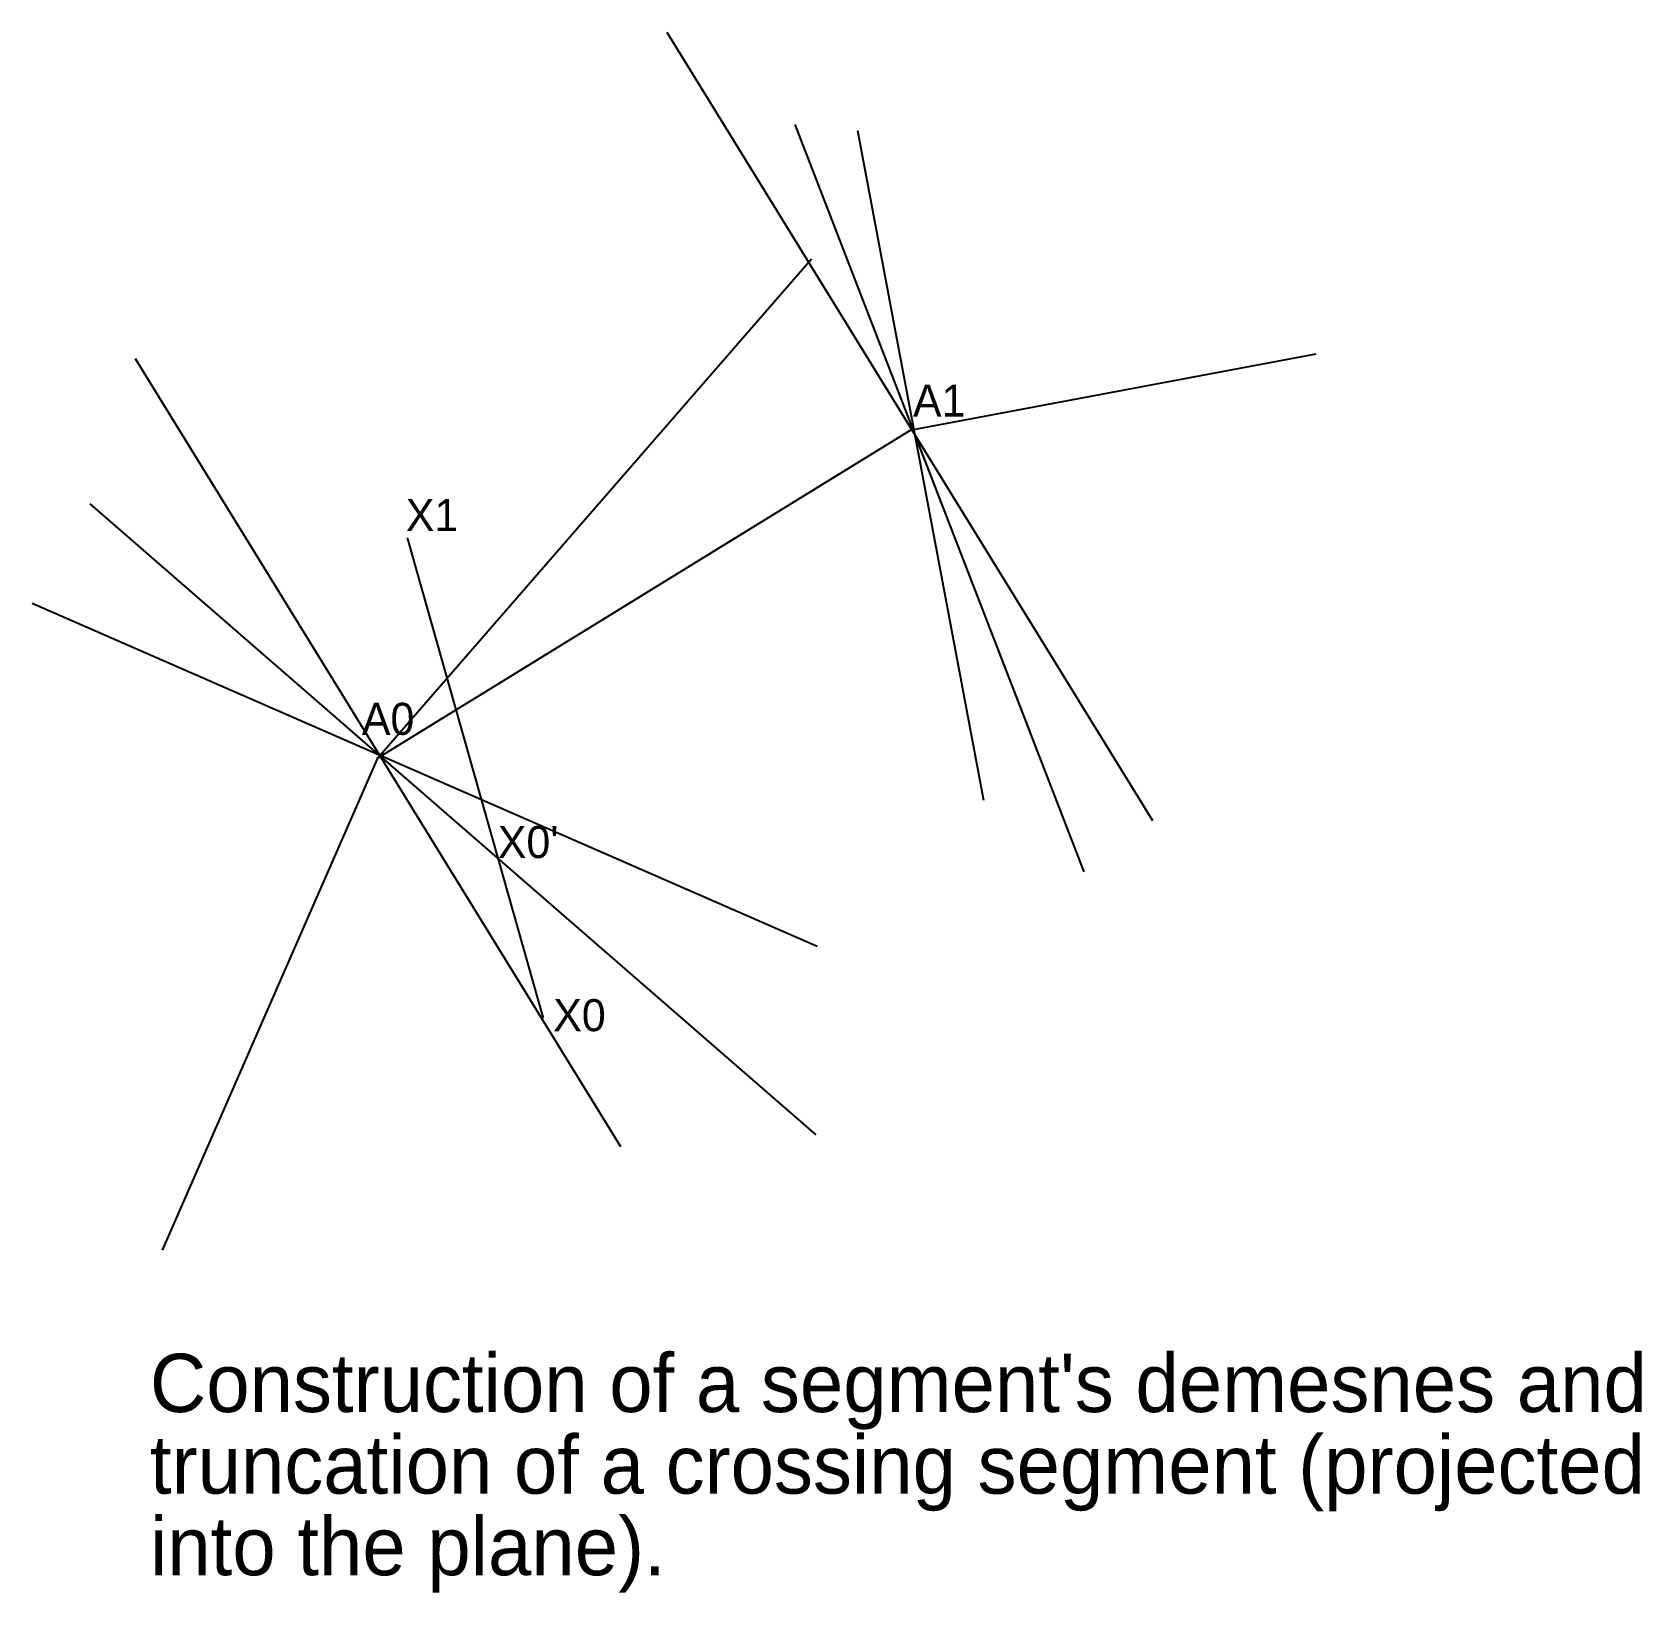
# Model space of a CAD drawing. Header units: millimetres. Extents: x 50 to 175, y 116 to 237.
import ezdxf

# ---------------------------------------------------------------- set-up
doc = ezdxf.new("R2010")
doc.units = ezdxf.units.MM
doc.layers.add('default', color=7, linetype='CONTINUOUS')

msp = doc.modelspace()

# ---------------------------------------------------------------- linework, layer by layer
at = {"layer": 'default', "color": 7, "linetype": 'CONTINUOUS'}
for p, q in [((99.270048, 236.855474), (136.744749, 175.987473)), ((113.968328, 229.252762), (123.696459, 177.540069)), ((58.210373, 211.666939), (95.685074, 150.798939)), ((110.866513, 166.250879), (50.268731, 192.747075))]:
    msp.add_line(p, q, dxfattribs=at)
at = {"layer": 'default', "color": 0, "linetype": 'CONTINUOUS'}
for p, q in [((109.136267, 229.722485), (131.448006, 172.010251)), ((76.925028, 180.798956), (110.438501, 219.353306)), ((118.308239, 206.18271), (149.384108, 212.028666)), ((76.925028, 180.798956), (118.154398, 206.18271)), ((118.154398, 206.18271), (118.308239, 206.18271)), ((118.308239, 206.18271), (118.308239, 206.18271)), ((118.375928, 205.822893), (127.300623, 182.737999)), ((110.794244, 151.715606), (54.756113, 200.426903)), ((76.925028, 180.798956), (60.310207, 142.800245))]:
    msp.add_line(p, q, dxfattribs=at)
at = {"layer": 'default', "color": 12, "linetype": 'CONTINUOUS'}
msp.add_line((79.232642, 197.721459), (86.213745, 173.082271), dxfattribs=at)
at = {"layer": 'default', "color": 9, "linetype": 'CONTINUOUS'}
msp.add_line((86.213745, 173.082271), (89.693825, 160.799635), dxfattribs=at)
at = {"layer": 'default', "color": 0, "linetype": 'CONTINUOUS'}
for p in [(118.154398, 206.18271), (79.232642, 197.721459), (76.925028, 180.798956), (89.693825, 160.799635)]:
    msp.add_point(p, dxfattribs=at)

# ---------------------------------------------------------------- texts
for s, height, p in [('A1', 2.475, (118.260449, 207.170357)), ('X1', 2.475, (79.107931, 198.324504)), ('A0', 2.475, (75.721537, 182.592449)), ("X0'", 2.475, (86.213745, 173.082271)), ('X0', 2.475, (90.492161, 159.710429)), ("Construction of a segment's demesnes and", 4.5, (59.360845, 130.29861)), ('truncation of a crossing segment (projected', 4.5, (59.360845, 123.99861)), ('into the plane).', 4.5, (59.360845, 117.69861))]:
    msp.add_text(s, height=height, dxfattribs=at).set_placement(p)

doc.saveas('drawing.dxf')
